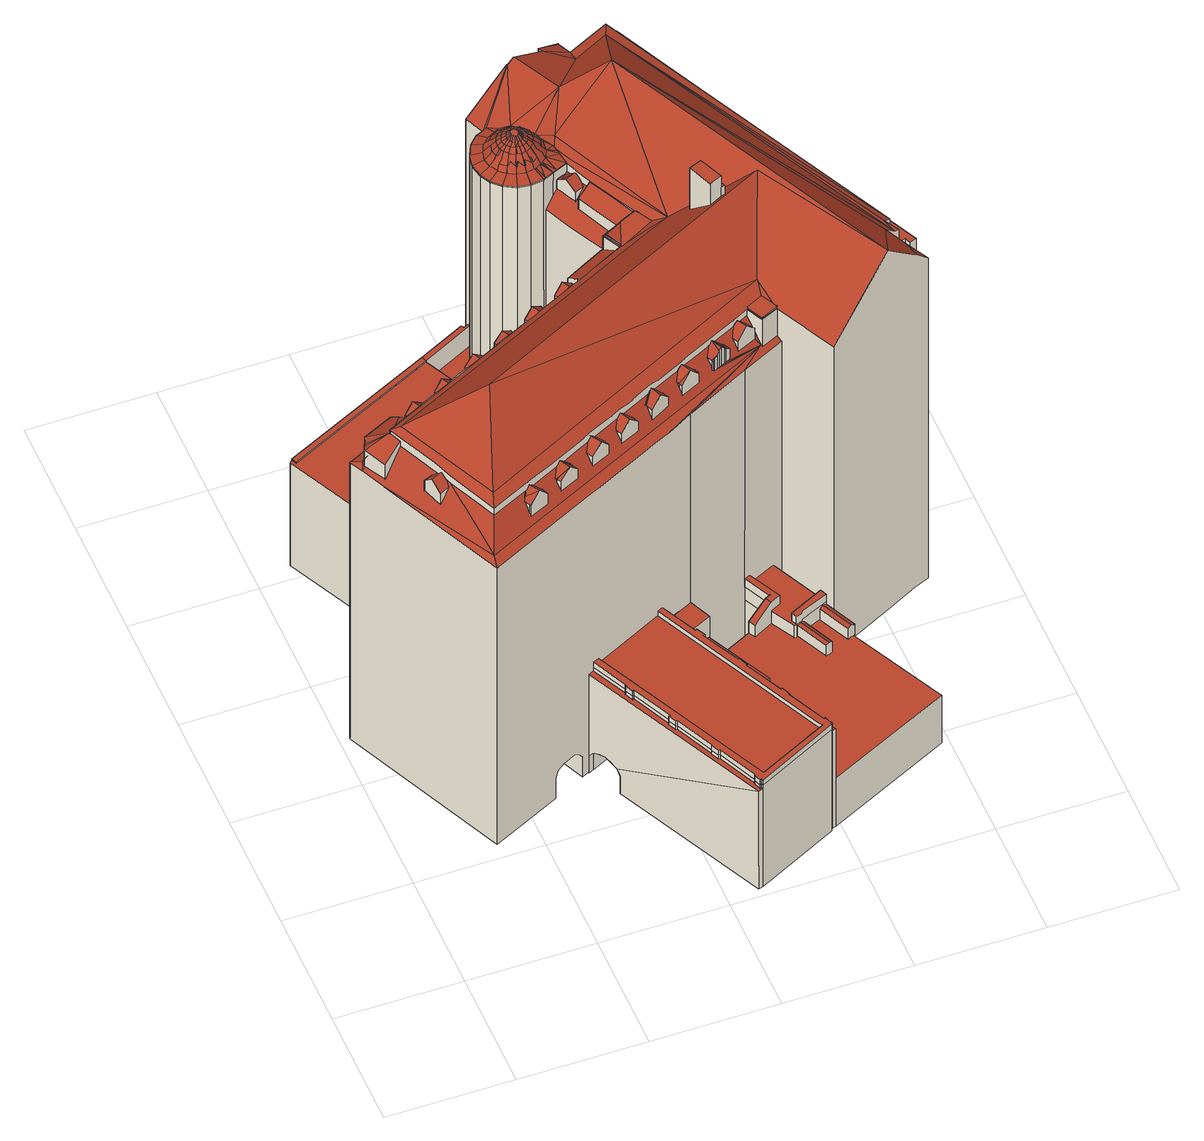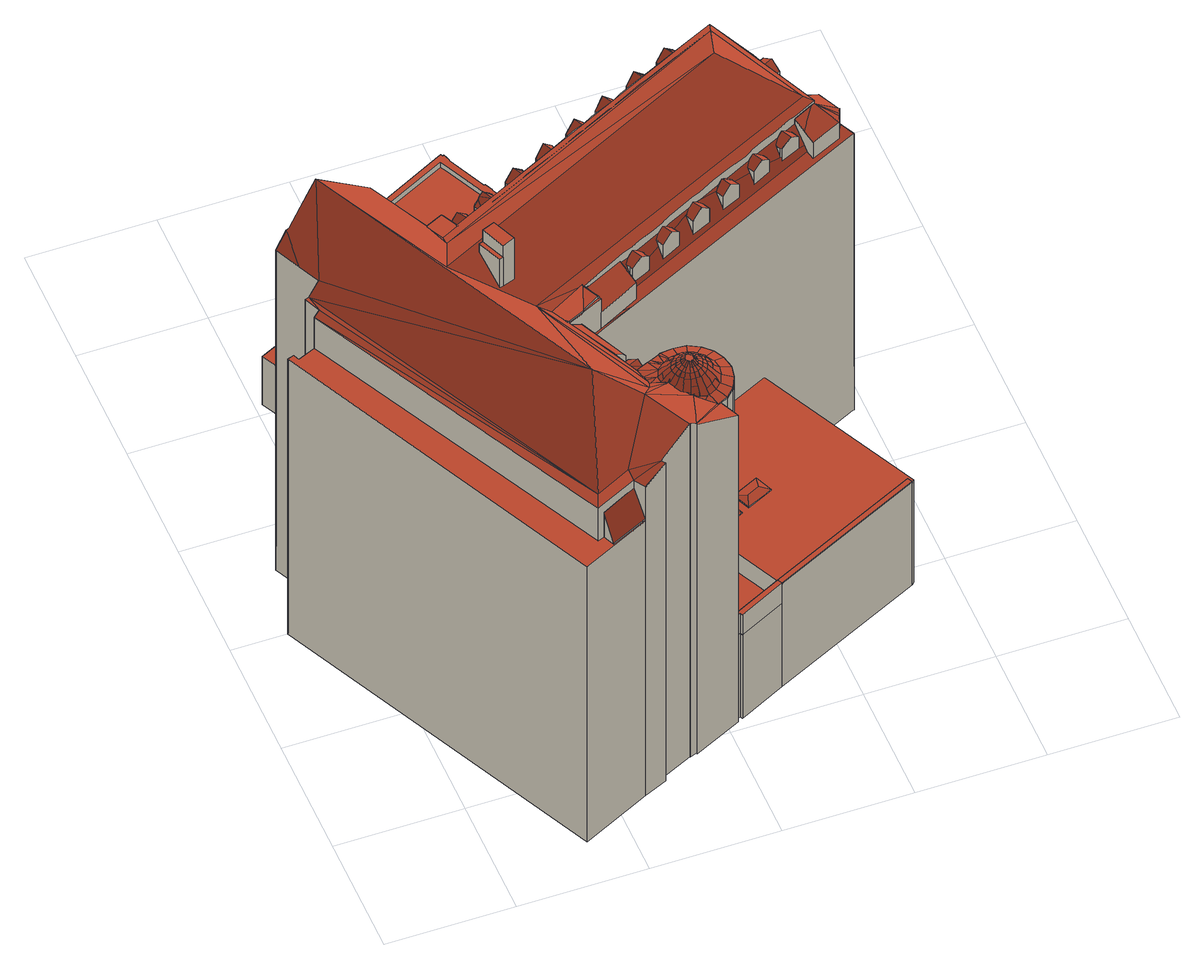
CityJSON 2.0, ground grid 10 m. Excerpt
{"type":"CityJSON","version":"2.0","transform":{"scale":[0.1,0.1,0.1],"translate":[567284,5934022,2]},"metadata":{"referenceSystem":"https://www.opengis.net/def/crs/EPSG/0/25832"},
"CityObjects":{
"building1":{"type":"Building","attributes":{"Grundfläche 2D":"1355.359809","Grundhöhe NN":"2.528"},"children":["building1-1","building1-2","building1-3","building1-4","building1-5","building1-6","building1-7","building1-8","building1-9","building1-10","building1-11","building1-12","building1-13","building1-14","building1-15","building1-16","building1-17","building1-18","building1-19","building1-20","building1-21","building1-22","building1-23","building1-24","building1-25","building1-26","building1-27","building1-28","building1-29","building1-30","building1-31","building1-32","building1-33"],"geometry":[{"type":"MultiSurface","lod":"3","boundaries":[[[0,1,2,3,4,5]],[[6,7,8,1,0]],[[9,8,7,10,11]],[[11,10,12,13,14,15]],[[16,13,12,17,18,19]],[[20,18,17,21,22,23,24]],[[23,22,25,26,27]],[[28,26,25,29,30,31]],[[30,29,32,33,34]],[[33,32,35,36,37,38]],[[39,40,36,35,41,42]],[[43,44,42,41]],[[45,46,43]],[[43,46,44]],[[47,48,45]],[[45,49,46]],[[45,48,49]],[[50,51,47]],[[47,51,52,48]],[[51,50,53,54]],[[55,56,57]],[[57,58,51,54,55]],[[59,60,61,56,62]],[[56,61,57]],[[63,64,65,66,67,68,69,70]],[[71,72,73]],[[74,73,75]],[[72,76,77,63,70,69,78,79,74,75,73]],[[69,68,67,57,80,78]],[[65,64,63,81,82]],[[65,82,83]],[[84,81,63,77,76]],[[85,86,87,88,89]],[[90,91,89,88,92]],[[93,87,86]],[[94,95,96,97]],[[95,98,99,96]],[[94,97,100,101]],[[100,97,102,103]],[[97,96,104,102]],[[105,100,103,106,107]],[[100,105,108,101]],[[109,108,105,110]],[[110,111,109]],[[112,113,114,115]],[[113,112,116,117]],[[118,112,115,119]],[[112,118,120,116]],[[114,113,121,122]],[[121,113,117,123]],[[76,124,125,84]],[[126,125,124]],[[127,128,129,125,126]],[[130,131,132,133,134]],[[134,129,128,135,130]],[[133,132,136,137]],[[138,139,140,141]],[[140,139,142,143]],[[138,141,129,134,144,145]],[[93,146,120,87]],[[140,143,84,125]],[[143,147,81,84]],[[147,143,142,148]],[[141,140,125,129]],[[122,149,148,142,139,138,145,150,98,95,94,101,108,109,151,152,119,115,114]],[[118,119,152,153,87]],[[152,151,154,153]],[[155,107,106,103,156,157]],[[103,102,158,159,156]],[[110,105,107,160,161]],[[161,160,107,155,162,163]],[[111,110,161,92]],[[154,111,92,88]],[[154,151,109,111]],[[134,133,164,144]],[[104,165,166,158,102]],[[145,144,164,150]],[[150,164,99,98]],[[81,147,167,82]],[[167,147,148,149]],[[153,154,88,87]],[[87,120,118]],[[133,137,99,164]],[[167,149,122,121]],[[168,169,170,123,117]],[[171,172,168,117,116]],[[170,173,65,83,123]],[[174,175,165,104,137]],[[137,136,174]],[[146,171,116,120]],[[176,90,92,161,163]],[[83,167,121,123]],[[83,82,167]],[[104,96,99,137]],[[177,178,51,58,57,67,66,65,173,170]],[[178,177,170,169,179,180,181,49,48,52,51]],[[49,181,182,183,184,185,42,44,46]],[[179,169,168,180]],[[181,180,168,172,171,184,183,182]],[[186,86,85,89,187,188,189,190]],[[91,90,191,192,193,188,187,89]],[[34,33,190,189,188,30]],[[27,26,192,191,90,176,194,195,196,23]],[[26,28,31,30,188,193,192]],[[194,176,163,195]],[[197,146,93,86,186,198,199,200]],[[38,37,36,200,199,198,186,190,33]],[[184,171,146,197,201,202,185]],[[185,202,201,197,200,36,40,39,42]],[[203,128,127,126,204,205,206,207]],[[208,209,210,130,135,128,203,207]],[[124,76,72,71,211,205,204,126]],[[209,208,212]],[[213,132,131,130,210,214]],[[215,216,217,218,213,214,210,209,212,219]],[[220,218,217]],[[136,132,213,218,220,221,3,2,1,222,223,174]],[[18,224,225,226,227,228,13,16,19]],[[20,24,23,196,195,229,225,224,18]],[[155,157,156,227,226,225]],[[225,229,195,163,162,155]],[[159,158,230,231,11,15,14,13,228,227,156]],[[11,231,230,158,166,165,232,233,234]],[[233,232,165,175,174,223,222]],[[233,222,1,8]],[[234,233,8,9,11]],[[235,236,237,238,239,240,241,242,243,244,245,246,247,248,249,250,251,252,253,254,255,256,257,258,259,260,261,262,263,264,265,266,267,268,269,270,271,272,273,274,275,276,277,278]],[[279,280,279,281]],[[282,280,282,283]],[[282,280,284]],[[285,286,287,288,289,290,291,292,293,294,295,296,297,298,299,300,301,302,303,304,305,306,307,308,309,310,280],[283,282,284,311,284,280,282],[279,281,279,280],[312,313,312,308]],[[314,315,316,286,317,318]],[[319,320,321,322,323,324]],[[325,326,322,321]],[[327,328,326,325,321,329,330,331,332]],[[333,334,335,336,337,338,339,340,341,342,343]],[[344,345,346,347]],[[344,347,348]],[[349,350,351,345]],[[351,346,345]],[[352,350,349]],[[351,353,354,346]],[[355,356,357,354,353]],[[358,356,359,360,361]],[[0,356,358,6]],[[357,356,0,5]],[[220,357,5,4,221]],[[220,217,357]],[[217,216,357]],[[3,221,4]],[[216,215,357]],[[215,219,357]],[[219,212,357]],[[80,57,61,60,78]],[[78,60,73,79]],[[73,74,79]],[[56,55,54,53,362,363,364,365,366,367,368,369,370,62]],[[366,365,371,372,373,367]],[[373,372,374,375,376,377,367]],[[374,372,378,376,375]],[[379,380,381,382,383,384,385,386,387,388,389,390,391,392,393,394,395,396,397,369,398,377,376,399,400]],[[369,368,367,377,376,377,398]],[[401,402,403,404,405,397,396]],[[406,407,408,409,410,411,412,413,414,415,416,417,418,419,420,421,422,423,424,405,404]],[[422,421,420,425,426,427,428]],[[424,429,428,427,430,431,432]],[[428,429,424,423,422]],[[429,428,427,428]],[[431,433,434,435,436,437,438]],[[438,439,431]],[[439,369,432,431]],[[440,436,435]],[[441,439,438]],[[442,443,441]],[[443,347,441]],[[441,347,439]],[[348,347,443]],[[439,444,369]],[[439,354,444]],[[354,439,347,346]],[[369,397,445,432]],[[444,59,62,370,369]],[[432,445,424]],[[445,405,424]],[[397,405,445]],[[73,60,59,444]],[[354,73,444]],[[208,207,206,205,211,71,73,354,357,212]],[[446,447,448,449,450,451,452]],[[453,454,455,456,457,458,459]],[[460,461,462,463,464,465]],[[466,467,468,469,470,471,472,473,474,475,476,477,478,479,480,481,482,483,484,485,486]],[[487,319,488,489,490,491,492,493,494,495,496,497]],[[498,489,488]],[[319,324,499,488]],[[500,501,331,330]],[[502,310,503,504,505,506,507,508,501]],[[507,509,331,501,508]],[[510,310,502]],[[503,310,309]],[[511,512,513,280,310,510,514,515,516]],[[517,280,513]],[[518,280,517]],[[280,519,520,521,522]],[[280,518,519]],[[318,317,286,285,280]],[[523,524,525,526,527,528,529,530,531,532,533,534,332,331,509,507,535,536]],[[537,538,539,540,541,542,543,544,545,326,546,547,548,549,550,551,528,552,553]],[[549,548,547,546,326,328,327,332,534,533,532,531,530,529,528,551,550]],[[534,332,331,332]],[[554,555,556,557,558,559,560,561,562,563,564,565,566,567,568,569,570,571]],[[572,573,574,575,576,577,578,579,580,581]],[[582,583,584,585,586,587,588,589,590,591,592,593,594,595,596,597,598,599,600]],[[601,602,603,604,605,606,607,608,609,610,611,612,613,614,615,616,617,618,619,620,621]],[[358,622,7,6]],[[622,623,10,7]],[[623,624,12,10]],[[624,625,17,12]],[[625,626,627,22,21,17]],[[627,628,25,22]],[[628,629,29,25]],[[629,630,32,29]],[[630,631,35,32]],[[631,632,41,35]],[[632,633,45,43,41]],[[633,362,50,47,45]],[[53,50,362]],[[459,458,457,236,235,278]],[[237,236,457,456]],[[456,455,454,453,239,238,237]],[[634,635,241,240]],[[635,636,242,241]],[[636,637,243,242]],[[637,638,244,243]],[[638,639,245,244]],[[639,640,246,245]],[[640,641,247,246]],[[641,642,248,247]],[[642,643,249,248]],[[643,644,250,249]],[[644,645,251,250]],[[645,646,252,251]],[[646,647,253,252]],[[647,648,254,253]],[[648,649,650,256,255,254]],[[650,651,257,256]],[[651,652,258,257]],[[652,653,259,258]],[[653,654,260,259]],[[654,655,261,260]],[[655,656,657,263,262,261]],[[657,658,264,263]],[[658,659,265,264]],[[659,660,266,265]],[[660,661,267,266]],[[661,662,268,267]],[[662,663,269,268]],[[663,664,270,269]],[[664,665,271,270]],[[665,666,272,271]],[[666,667,273,272]],[[667,668,274,273]],[[668,669,275,274]],[[669,670,276,275]],[[670,671,277,276]],[[570,569,337,336]],[[571,570,336,335]],[[569,568,338,337]],[[568,567,339,338]],[[672,673,565,564,674,675,676,677,678,679,680,339,567,566,681]],[[682,342,341,677,676,563]],[[683,684,685,686,687,688]],[[683,688,554,689]],[[596,690,691,559,597]],[[449,448,598,597,559,558]],[[578,692,345,344,580,579]],[[577,693,349,345,692,578]],[[349,693,577,576,352]],[[352,576,694,695,350]],[[351,350,695,696]],[[483,482,358,361,360,697,698,484]],[[353,351,696,699]],[[355,353,699,700]],[[356,355,700,701]],[[359,356,701,702]],[[360,359,702,697]],[[358,482,481,622]],[[622,481,480,623]],[[623,480,479,624]],[[624,479,478,625]],[[627,626,625,478,477,476]],[[627,476,475,628]],[[628,475,474,629]],[[629,474,473,630]],[[630,473,472,631]],[[631,472,471,632]],[[497,496,633,632,471,470]],[[494,493,362,633,496,495]],[[491,490,489,498,703,365,364,363,362,493,492]],[[365,703,498,488,499,324,323,322,704,378,372,371]],[[545,705,376,378,704,322]],[[395,394,393,392,391,390,389,388,387,386,385,384,383,382,381,380,379,400,399,376,705,545,544,543,542,541,540,539,538,537,553,552,528,527,526,525,524,523,536,535,507,706,396]],[[506,505,504,503,309,404,403,402,401,396,706,507]],[[307,306,305,304,303,302,301,300,299,298,297,296,295,294,293,292,291,290,289,288,287,286,316,315,314,420,419,418,417,416,415,414,413,412,411,410,409,408,407,406,404,309,308]],[[522,426,425,420,314,318,280]],[[426,522,521,427]],[[707,430,427,521,520,708]],[[709,710,711,440,435,434,433,431,430,707,712]],[[713,438,437,436,440,711,714]],[[442,441,438,713,715]],[[443,716,717,581,348]],[[443,442,715,716]],[[348,581,580,344]],[[718,719,452,451]],[[720,721,722,723,724,725,446,452,719]],[[449,558,557,450]],[[726,727,718,451,450,557,556]],[[634,603,602,635]],[[635,602,601,636]],[[636,601,621,637]],[[637,621,620,638]],[[638,620,619,639]],[[639,619,618,640]],[[640,618,617,641]],[[641,617,616,642]],[[642,616,615,643]],[[643,615,614,644]],[[644,614,613,645]],[[645,613,612,646]],[[646,612,611,647]],[[647,611,610,648]],[[650,649,648,610,609,608]],[[650,608,607,651]],[[651,607,606,652]],[[652,606,728,729,653]],[[654,653,729,730]],[[654,730,690,596,655]],[[657,656,655,596,595,594]],[[657,594,593,658]],[[658,593,592,659]],[[659,592,591,660]],[[660,591,590,661]],[[661,590,589,662]],[[662,589,588,663]],[[663,588,587,664]],[[664,587,586,665]],[[665,586,585,666]],[[666,585,584,667]],[[667,584,583,668]],[[668,583,582,669]],[[669,582,600,670]],[[670,600,599,671]],[[465,466,731,732,460]],[[461,460,732,733]],[[462,461,733,734]],[[467,466,465,464,463,735,736,468]],[[485,484,698,737]],[[486,485,737,738]],[[466,486,738,731]],[[469,468,736,739]],[[740,319,487,497,470,469,739]],[[462,734,741,742,743,744,745,746,747,748,749,750,751,330,329,321,320,319,740,735,463]],[[752,510,502,501,500,330,751,753]],[[754,755,756,757,758,759,760,761,762,763,604,603,634,240,239,453,459,278,277,671,599,598,448,447,446,764,518,517,513,512,511,516,515,514,510,752]],[[764,446,725,518]],[[765,519,518,725,766,686,685]],[[343,342,682,767,708,520,519,765,685]],[[519,765,685,765]],[[768,769,770,605,771]],[[772,773,774,775,776,777,771,605,604,763]],[[606,605,770,728]],[[561,560,778,779]],[[562,561,779,780]],[[682,563,562,780,767]],[[781,688,687,686,766,782]],[[554,688,781,783]],[[784,785,726,556,555,554,783,786]],[[560,559,691,778]],[[573,572,787,788]],[[574,573,788,789]],[[575,574,789,790]],[[576,575,790,694]],[[572,581,717,787]],[[791,792,793,794]],[[795,796,797,798]],[[799,800,801,802]],[[803,804,805,806]],[[807,808,794,793]],[[796,795,724,723]],[[792,791,809,810]],[[811,812,798,797]],[[749,748,802,801]],[[755,754,800,799]],[[804,803,762,761]],[[742,741,806,805]],[[769,768,810,809]],[[773,772,812,811]],[[813,808,807,814]],[[785,784,813,814,815]],[[741,734,733,732,731,738,737,698,697,702,701,700,699,696,695,694,790,789,788,787,717,716,715,713,714,711,710,709,712,707,708,767,780,779,778,691,690,730,729,728,770,769,809,791,794,808,813,784,786,783,781,782,766,725,724,795,798,812,772,763,762,803,806],[740,739,736,735],[816,817,818]],[[751,750,749,801,800,754,752,753]],[[774,773,811,797,796,723,722,819,820,821]],[[775,774,821,820,819,722,721,822,823,824]],[[720,825,826,827,776,775,824,823,822,721]],[[771,777,828,829,830,727,726,785,815,831,832,833,834]],[[755,799,802,748,747,835,836,756]],[[746,837,838,757,756,836,835,747]],[[745,839,840,758,757,838,837,746]],[[744,841,842,759,758,840,839,745]],[[743,843,844,760,759,842,841,744]],[[760,844,843,743,742,805,804,761]],[[830,829,828,777,776,827,826,825,720,719,718,727]],[[810,768,771,834,833,832,831,815,814,807,793,792]]],"semantics":{"surfaces":[{"type":"RoofSurface"},{"type":"WallSurface"},{"type":"GroundSurface"},{"type":"OuterCeilingSurface"}],"values":[0,0,0,0,0,0,0,0,0,0,0,0,0,0,0,0,0,0,0,0,0,0,0,0,0,0,0,0,0,0,0,0,0,0,0,0,0,0,0,0,0,0,0,0,0,0,0,0,0,0,0,0,0,0,0,0,0,0,0,0,0,0,0,0,0,0,0,0,0,0,0,0,0,0,0,0,0,0,0,0,0,0,0,0,0,0,0,0,0,0,0,0,0,0,0,0,0,0,0,0,0,0,0,0,0,0,0,0,0,0,0,0,0,0,0,0,0,0,0,0,0,0,0,0,0,0,0,0,0,0,0,0,0,0,0,0,0,0,0,0,0,0,0,0,0,0,0,0,0,0,0,0,0,0,0,0,0,0,0,0,0,0,0,0,0,0,0,0,0,0,0,0,0,0,0,0,0,0,0,0,0,0,0,0,0,0,0,0,0,0,0,0,0,0,0,0,0,0,0,0,0,0,0,0,0,0,0,0,0,0,0,0,0,0,1,1,1,1,1,1,1,1,1,1,1,1,1,1,1,1,1,1,1,1,1,1,1,1,1,1,1,1,1,1,1,1,1,1,1,1,1,1,1,1,1,1,1,1,1,1,1,1,1,1,1,1,1,1,1,1,1,1,1,1,1,1,1,1,1,1,1,1,1,1,1,1,1,1,1,1,1,1,1,1,1,1,1,1,1,1,1,1,1,1,1,1,1,1,1,1,1,1,1,1,1,1,1,1,1,1,1,1,1,1,1,1,1,1,1,1,1,1,1,1,1,1,1,1,1,1,1,1,1,1,1,1,1,1,1,1,1,1,1,1,1,1,1,1,1,1,1,1,1,1,1,1,1,1,1,1,1,1,1,1,1,1,1,1,1,1,1,1,1,1,1,1,1,1,1,1,1,1,1,1,1,1,1,1,1,2,2,3,3,3,3,3,3,3,3,3,3,3,3]}}]},
"building1-1":{"type":"BuildingInstallation","parents":["building1"],"geometry":[{"type":"MultiSurface","lod":"3","boundaries":[[[845,846,847,848]],[[849,850,848,847]],[[850,851,845,848]],[[851,852,846,845]]],"semantics":{"surfaces":[{"type":"RoofSurface"},{"type":"WallSurface"}],"values":[0,1,1,1]}}]},
"building1-2":{"type":"BuildingInstallation","parents":["building1"],"geometry":[{"type":"MultiSurface","lod":"3","boundaries":[[[853,854,855]],[[856,857,398,368,858,854,853,859]],[[859,860,861,862,856]],[[863,862,861]],[[366,853,855]],[[373,859,853,366]],[[373,374,864,861,860,859]],[[864,865,863,861]],[[377,856,862,863,865,375]],[[377,857,856]]],"semantics":{"surfaces":[{"type":"RoofSurface"},{"type":"WallSurface"}],"values":[0,0,0,0,1,1,1,1,1,1]}}]},
"building1-3":{"type":"BuildingInstallation","parents":["building1"],"geometry":[{"type":"MultiSurface","lod":"3","boundaries":[[[866,867,868,869]],[[870,869,868,846,852]],[[870,871,866,869]],[[849,847,867,866,871]],[[847,846,868,867]]],"semantics":{"surfaces":[{"type":"RoofSurface"},{"type":"WallSurface"}],"values":[0,1,1,1,1]}}]},
"building1-4":{"type":"BuildingInstallation","parents":["building1"],"geometry":[{"type":"MultiSurface","lod":"3","boundaries":[[[764,872,873,874]],[[764,446,447,872]],[[873,872,447,875]],[[875,451,452,874,873]],[[452,446,764,874]]],"semantics":{"surfaces":[{"type":"RoofSurface"},{"type":"WallSurface"}],"values":[0,1,1,1,1]}}]},
"building1-5":{"type":"BuildingInstallation","parents":["building1"],"geometry":[{"type":"MultiSurface","lod":"3","boundaries":[[[876,877,878,879,880]],[[880,879,881]],[[882,878,877]],[[881,879,878,882]],[[883,884,881,882]],[[880,885,886,877,876]],[[886,883,882,877]],[[885,880,881,884]]],"semantics":{"surfaces":[{"type":"RoofSurface"},{"type":"WallSurface"}],"values":[0,0,0,0,1,1,1,1]}}]},
"building1-6":{"type":"BuildingInstallation","parents":["building1"],"geometry":[{"type":"MultiSurface","lod":"3","boundaries":[[[887,888,889,890]],[[465,460,888,887]],[[460,891,889,888]],[[891,464,890,889]]],"semantics":{"surfaces":[{"type":"RoofSurface"},{"type":"WallSurface"}],"values":[0,1,1,1]}}]},
"building1-7":{"type":"BuildingInstallation","parents":["building1"],"geometry":[{"type":"MultiSurface","lod":"3","boundaries":[[[892,893,894,895,896]],[[896,895,897]],[[898,894,893]],[[897,895,894,898]],[[896,899,900,893,892]],[[900,901,898,893]],[[901,902,897,898]],[[902,899,896,897]]],"semantics":{"surfaces":[{"type":"RoofSurface"},{"type":"WallSurface"}],"values":[0,0,0,0,1,1,1,1]}}]},
"building1-8":{"type":"BuildingInstallation","parents":["building1"],"geometry":[{"type":"MultiSurface","lod":"3","boundaries":[[[903,904,887,890,905,906]],[[464,465,466,467]],[[464,467,483,905,890]],[[484,906,905,483]],[[484,485,903,906]],[[485,486,904,903]],[[904,486,466,465,887]]],"semantics":{"surfaces":[{"type":"RoofSurface"},{"type":"WallSurface"}],"values":[0,1,1,1,1,1,1]}}]},
"building1-9":{"type":"BuildingInstallation","parents":["building1"],"geometry":[{"type":"MultiSurface","lod":"3","boundaries":[[[907,287,908,909,910]],[[911,912,913,914,915,316,907,910]],[[912,911,910,909,916,285,913]],[[915,914,913,285,317]],[[287,907,316,286]],[[916,909,908]]],"semantics":{"surfaces":[{"type":"RoofSurface"},{"type":"WallSurface"}],"values":[0,0,1,1,1,1]}}]},
"building1-10":{"type":"BuildingInstallation","parents":["building1"],"geometry":[{"type":"MultiSurface","lod":"3","boundaries":[[[917,918,919,540,920,921,922]],[[923,924,925,926,921,920,541]],[[927,550,918,917,922]],[[920,540,541]],[[549,928,926,925,924,923,929,930]],[[921,926,928,931,927,922]]],"semantics":{"surfaces":[{"type":"RoofSurface"},{"type":"WallSurface"}],"values":[0,0,1,1,1,1]}}]},
"building1-11":{"type":"BuildingInstallation","parents":["building1"],"geometry":[{"type":"MultiSurface","lod":"3","boundaries":[[[932,933,934,935,936,937,938,939,705,704,940]],[[545,705,939,544]],[[322,704,705,545]],[[940,704,322,325,941,933,932]],[[942,546,943,936,935,934,933,941,328]],[[937,936,943,944]],[[944,945,544,939,938,937]]],"semantics":{"surfaces":[{"type":"RoofSurface"},{"type":"WallSurface"}],"values":[0,1,1,1,1,1,1]}}]},
"building1-12":{"type":"BuildingInstallation","parents":["building1"],"geometry":[{"type":"MultiSurface","lod":"3","boundaries":[[[946,536,947,948,949]],[[950,951,948,947,523,952]],[[953,948,951]],[[947,536,523]],[[954,533,949]],[[533,946,949]],[[532,950,952]],[[532,955,951,950]],[[955,956,953,951]],[[953,956,954,949,948]]],"semantics":{"surfaces":[{"type":"RoofSurface"},{"type":"WallSurface"}],"values":[0,0,0,1,1,1,1,1,1,1]}}]},
"building1-13":{"type":"BuildingInstallation","parents":["building1"],"geometry":[{"type":"MultiSurface","lod":"3","boundaries":[[[703,957,958,959,960,961]],[[703,961,488,498]],[[957,703,498,489]],[[962,959,958,957,489,963]],[[488,961,960,959,962,964]]],"semantics":{"surfaces":[{"type":"RoofSurface"},{"type":"WallSurface"}],"values":[0,1,1,1,1]}}]},
"building1-14":{"type":"BuildingInstallation","parents":["building1"],"geometry":[{"type":"MultiSurface","lod":"3","boundaries":[[[965,966,967,524,968,969,970]],[[971,972,969,968,525,973]],[[974,975,965,970]],[[975,531,966,965]],[[967,966,531]],[[968,524,525]],[[530,976,977,972,971,973]],[[972,977,974,970,969]]],"semantics":{"surfaces":[{"type":"RoofSurface"},{"type":"WallSurface"}],"values":[0,0,1,1,1,1,1,1]}}]},
"building1-15":{"type":"BuildingInstallation","parents":["building1"],"geometry":[{"type":"MultiSurface","lod":"3","boundaries":[[[978,979,980]],[[981,982,983,984,290,985,978,986,987,988]],[[978,985,291,989,990,991,979]],[[980,992,993,986,978]],[[993,994,995,996,997,982,981,988,987,986]],[[997,998,982]],[[999,984,983,982,998]],[[985,290,291]],[[991,1000,991,990]],[[1001,979,991,1000,1002]],[[1001,992,980,979]]],"semantics":{"surfaces":[{"type":"RoofSurface"},{"type":"WallSurface"}],"values":[0,0,0,1,1,1,1,1,1,1,1]}}]},
"building1-16":{"type":"BuildingInstallation","parents":["building1"],"geometry":[{"type":"MultiSurface","lod":"3","boundaries":[[[1003,1004,1005]],[[1003,1006,1007,1008]],[[1008,305,1009,1010,1011,1003]],[[1011,1004,1003]],[[1012,1008,1007]],[[1013,1008,1012]],[[1013,1014,1008]],[[1014,1015,1008]],[[1015,304,1008]],[[1005,1016,1017,1006,1003]],[[1017,1018,1007,1006]],[[1012,1007,1018,1019]],[[1012,1019,1013]],[[1008,304,305]],[[1020,1011,1010,1009,1021]],[[1011,1020,1022,1004]],[[1022,1016,1005,1004]]],"semantics":{"surfaces":[{"type":"RoofSurface"},{"type":"WallSurface"}],"values":[0,0,0,0,0,0,0,0,0,1,1,1,1,1,1,1,1]}}]},
"building1-17":{"type":"BuildingInstallation","parents":["building1"],"geometry":[{"type":"MultiSurface","lod":"3","boundaries":[[[1023,1024,1025,1026]],[[1027,1028,1029,1030,1024,1023,1031,1032]],[[1030,292,1024]],[[294,1033,1024]],[[1033,1034,1024]],[[1024,1034,1035]],[[1035,1025,1024]],[[1026,1036,1037,1031,1023]],[[1037,1038,1039,1040,1027,1032,1031]],[[294,1024,292,293]],[[1036,1026,1025]]],"semantics":{"surfaces":[{"type":"RoofSurface"},{"type":"WallSurface"}],"values":[0,0,0,0,0,0,0,1,1,1,1]}}]},
"building1-18":{"type":"BuildingInstallation","parents":["building1"],"geometry":[{"type":"MultiSurface","lod":"3","boundaries":[[[1041,1042,1043,1044,542,1045,1046,1047]],[[1048,1049,1050,1046,1045,543,1051]],[[1052,1053,1054,1044,1043,1042,1041,1047,1055,548]],[[1045,542,543]],[[1056,1057,1049,1048,1051]],[[1058,1050,1049,1057,547]],[[1050,1058,1055,1047,1046]]],"semantics":{"surfaces":[{"type":"RoofSurface"},{"type":"WallSurface"}],"values":[0,0,1,1,1,1,1]}}]},
"building1-19":{"type":"BuildingInstallation","parents":["building1"],"geometry":[{"type":"MultiSurface","lod":"3","boundaries":[[[1059,1060,1061,505,1062]],[[1061,1060,1063,1064,504]],[[1061,504,505]],[[1059,1062,1065,1066]],[[1059,1066,1067,1063,1060]],[[1064,1063,1067]]],"semantics":{"surfaces":[{"type":"RoofSurface"},{"type":"WallSurface"}],"values":[0,0,1,1,1,1]}}]},
"building1-20":{"type":"BuildingInstallation","parents":["building1"],"geometry":[{"type":"MultiSurface","lod":"3","boundaries":[[[706,1068,1069,1070,1071]],[[1072,1073,1074,1075,1076,706]],[[1076,1077,706]],[[706,1077,1078,1079]],[[1068,706,1079,1080,1081]],[[1082,1073,1072]],[[507,706,1071,506]],[[706,507,535,1082,1072]],[[1074,1073,1082,535,534,327,1083,1075]],[[1075,1083,1084,1076]],[[1084,1085,1077,1076]],[[1085,1086,1078,1077]],[[1079,1078,1086,332]],[[1087,1088,1068,1081,1080,1079,332,509,1089]],[[1088,508,1090,1070,1069,1068]],[[506,1071,1070,1090]]],"semantics":{"surfaces":[{"type":"RoofSurface"},{"type":"WallSurface"}],"values":[0,0,0,0,0,0,1,1,1,1,1,1,1,1,1,1]}}]},
"building1-21":{"type":"BuildingInstallation","parents":["building1"],"geometry":[{"type":"MultiSurface","lod":"3","boundaries":[[[551,552,1091,1092,1093,1094,1095]],[[1096,1097,1098,1099,1092,1091,537]],[[1094,1093,1100]],[[537,1091,552,553]],[[1099,1098,1101]],[[1099,1101,1100,1093,1092]]],"semantics":{"surfaces":[{"type":"RoofSurface"},{"type":"WallSurface"}],"values":[0,0,1,1,1,1]}}]},
"building1-22":{"type":"BuildingInstallation","parents":["building1"],"geometry":[{"type":"MultiSurface","lod":"3","boundaries":[[[1102,298,1103,1104,1105]],[[1106,1107,1108,1102,1105,1109]],[[1108,1110,1102]],[[1110,296,1102]],[[1104,1111,1112,1109,1105]],[[1106,1109,1112]],[[298,1102,296,297]],[[1104,1103,1111]]],"semantics":{"surfaces":[{"type":"RoofSurface"},{"type":"WallSurface"}],"values":[0,0,0,0,1,1,1,1]}}]},
"building1-23":{"type":"BuildingInstallation","parents":["building1"],"geometry":[{"type":"MultiSurface","lod":"3","boundaries":[[[1113,1114,1115,1116,491]],[[1117,1113,492,1118]],[[1117,1114,1113]],[[1117,1118,494,1119]],[[1116,1115,1120]],[[1113,491,492]],[[494,495,1119]],[[1117,1119,495,1121,1120,1115,1114]]],"semantics":{"surfaces":[{"type":"RoofSurface"},{"type":"WallSurface"}],"values":[0,0,0,0,1,1,1,1]}}]},
"building1-24":{"type":"BuildingInstallation","parents":["building1"],"geometry":[{"type":"MultiSurface","lod":"3","boundaries":[[[1122,1123,1124,1125]],[[1123,1122,1126,526]],[[527,1127,1123]],[[1128,1124,1123,1127,1129]],[[1130,529,1122,1125]],[[1126,1122,529]],[[1123,526,527]],[[1128,1129,1131]],[[1124,1128,1131,1132,1130,1125]]],"semantics":{"surfaces":[{"type":"RoofSurface"},{"type":"WallSurface"}],"values":[0,0,0,0,1,1,1,1,1]}}]},
"building1-25":{"type":"BuildingInstallation","parents":["building1"],"geometry":[{"type":"MultiSurface","lod":"3","boundaries":[[[1133,1134,1135,1136]],[[1137,1138,1139,300,1134,1133,1140]],[[1141,1135,1134,302]],[[1136,1142,1143,1140,1133]],[[1137,1140,1143]],[[302,1134,300,301]],[[1142,1136,1135]]],"semantics":{"surfaces":[{"type":"RoofSurface"},{"type":"WallSurface"}],"values":[0,0,0,1,1,1,1]}}]},
"building1-26":{"type":"BuildingInstallation","parents":["building1"],"geometry":[{"type":"MultiSurface","lod":"3","boundaries":[[[1144,1145,1146]],[[1147,1148,1149,306,1150,1144,1151,1152]],[[1150,308,312,1144]],[[1153,1154,1145,1144,312,1155,1156]],[[1146,1157,1158,1151,1144]],[[1158,1159,1152,1151]],[[1160,1161,1162,1148,1147,1152,1159]],[[1162,1149,1148]],[[308,1150,306,307]],[[313,1153,1156]],[[1163,1154,1153,313]],[[1163,1164,1154]],[[1145,1154,1164,1165]],[[1165,1157,1146,1145]]],"semantics":{"surfaces":[{"type":"RoofSurface"},{"type":"WallSurface"}],"values":[0,0,0,0,1,1,1,1,1,1,1,1,1,1]}}]},
"building1-27":{"type":"BuildingInstallation","parents":["building1"],"geometry":[{"type":"MultiSurface","lod":"3","boundaries":[[[1166,1167,1168,1169]],[[1166,1170,1167]],[[1171,1167,1170,1172,1173,289]],[[1174,1173,1172]],[[1175,1173,1174]],[[1176,1177,288,1173,1175]],[[1178,1177,1176,1179,1180]],[[1181,1182,1166,1169]],[[1182,282,1170,1166]],[[282,284,1172,1170]],[[1183,1174,1172,284]],[[1175,1174,1183,1184]],[[1184,279,1176,1175]],[[279,1185,1186,1180,1179,1176]],[[1186,1178,1180]],[[1173,288,289]],[[281,311,1167,1171]],[[311,1187,283,1168,1167]],[[1181,1169,1168,283]]],"semantics":{"surfaces":[{"type":"RoofSurface"},{"type":"WallSurface"}],"values":[0,0,0,0,0,0,0,1,1,1,1,1,1,1,1,1,1,1,1]}}]},
"building1-28":{"type":"BuildingInstallation","parents":["building1"],"geometry":[{"type":"MultiSurface","lod":"3","boundaries":[[[1188,1189,673,672]],[[1190,1188,672,681]],[[1190,681,566,1191]],[[1191,1192,1193,1189,1188,1190]],[[673,1189,1193,565]]],"semantics":{"surfaces":[{"type":"RoofSurface"},{"type":"WallSurface"}],"values":[0,0,1,1,1]}}]},
"building1-29":{"type":"BuildingInstallation","parents":["building1"],"geometry":[{"type":"MultiSurface","lod":"3","boundaries":[[[1194,1195,765,1196,1197,1198,1199,1200]],[[1198,1201,1202,1199]],[[685,684,683,1197,1196,765]],[[683,689,1198,1197]],[[555,1201,1198,689,554]],[[555,1203,1202,1201]],[[571,335,334,333,1194,1200,1199,1202,1203]],[[1195,1194,333,343]],[[343,685,765,1195]]],"semantics":{"surfaces":[{"type":"RoofSurface"},{"type":"WallSurface"}],"values":[0,0,1,1,1,1,1,1,1]}}]},
"building1-30":{"type":"BuildingInstallation","parents":["building1"],"geometry":[{"type":"MultiSurface","lod":"3","boundaries":[[[1204,1205,1206,676,675]],[[1207,1204,675,674]],[[1207,674,564,1208]],[[1208,1209,561,562,1206,1205,1204,1207]],[[562,563,676,1206]]],"semantics":{"surfaces":[{"type":"RoofSurface"},{"type":"WallSurface"}],"values":[0,0,1,1,1]}}]},
"building1-31":{"type":"BuildingInstallation","parents":["building1"],"geometry":[{"type":"MultiSurface","lod":"3","boundaries":[[[1210,1211,1212,1213,1214,1215,1216]],[[1210,1216,340,339]],[[339,680,679,678,677,1214,1213,1212,1211,1210]],[[677,341,1215,1214]],[[1216,1215,341,340]]],"semantics":{"surfaces":[{"type":"RoofSurface"},{"type":"WallSurface"}],"values":[0,1,1,1,1]}}]},
"building1-32":{"type":"BuildingInstallation","parents":["building1"],"geometry":[{"type":"MultiSurface","lod":"3","boundaries":[[[693,692,1217,1218,1219]],[[693,1219,1220,577]],[[579,1217,692,578]],[[579,1220,1219,1218,1217]]],"semantics":{"surfaces":[{"type":"RoofSurface"},{"type":"WallSurface"}],"values":[0,1,1,1]}}]},
"building1-33":{"type":"BuildingInstallation","parents":["building1"],"geometry":[{"type":"MultiSurface","lod":"3","boundaries":[[[1221,1222,1223,1224,1225,429,423,1226,1227,1228]],[[1228,1229,1221,1228,1227]],[[1221,1229,421,1222]],[[421,1230,1223,1222]],[[1230,428,1224,1223]],[[428,1225,1224]]],"semantics":{"surfaces":[{"type":"RoofSurface"},{"type":"WallSurface"}],"values":[0,1,1,1,1,1]}}]}
},
"vertices":[
[201,478,327],[204,470,329],[205,470,329],[206,470,329],[206,471,329],[208,473,328],[201,478,326],[192,474,326],[198,467,329],[197,466,329],[185,467,326],[193,462,329],[181,458,326],[189,455,329],[190,456,329],[192,461,329],[189,454,329],[179,448,326],[188,448,329],[188,449,329],[188,447,329],[180,443,326],[181,438,326],[189,441,329],[189,442,329],[185,430,326],[193,435,329],[190,440,329],[193,434,329],[192,423,326],[198,430,329],[197,431,329],[201,418,326],[204,427,329],[199,430,329],[211,417,326],[211,426,329],[210,426,329],[205,427,329],[217,427,329],[212,426,329],[221,418,326],[218,427,329],[223,419,326],[219,427,329],[230,422,326],[223,430,329],[233,423,326],[225,431,329],[224,430,329],[242,427,326],[229,435,329],[229,434,329],[241,433,326],[240,436,327],[240,437,327],[240,439,327],[232,441,329],[230,436,329],[239,443,327],[238,444,328],[233,441,329],[239,441,327],[224,448,340],[224,445,340],[223,444,340],[227,443,336],[229,442,333],[229,443,333],[230,448,333],[228,448,336],[228,454,334],[227,454,336],[228,453,334],[229,453,334],[227,452,336],[223,452,340],[224,451,340],[232,448,331],[230,451,333],[232,442,329],[221,448,343],[220,446,343],[220,445,343],[220,451,343],[204,437,340],[207,436,340],[208,439,343],[205,441,343],[203,438,340],[200,441,340],[201,440,340],[203,443,343],[208,436,340],[208,450,348],[209,451,348],[207,454,345],[206,452,345],[210,451,348],[209,454,345],[205,450,345],[208,449,348],[203,454,343],[202,451,343],[205,456,343],[205,448,345],[201,449,343],[201,448,343],[208,448,348],[208,447,348],[205,446,345],[206,445,345],[213,442,345],[215,443,345],[213,446,348],[212,445,348],[214,439,343],[217,441,343],[211,442,345],[211,445,348],[211,439,343],[216,445,345],[213,447,348],[219,443,343],[222,455,340],[219,454,343],[221,456,340],[219,458,340],[219,459,340],[217,456,343],[215,461,340],[212,461,340],[211,461,340],[211,458,343],[214,458,343],[216,460,340],[208,461,340],[208,458,343],[213,451,348],[213,450,348],[216,452,345],[215,454,345],[214,449,348],[217,450,345],[213,454,345],[212,451,348],[211,435,340],[217,448,345],[214,448,348],[214,447,348],[211,452,348],[209,446,348],[210,445,348],[209,442,345],[207,443,345],[198,448,340],[198,452,340],[198,449,340],[200,456,340],[199,453,340],[201,447,343],[202,445,343],[198,447,340],[198,444,340],[211,455,345],[203,459,340],[201,457,340],[217,446,345],[219,438,340],[219,439,340],[222,441,340],[215,436,340],[216,436,340],[222,442,340],[207,461,340],[204,459,340],[199,443,340],[224,439,336],[227,437,333],[221,436,336],[221,435,336],[222,433,333],[218,430,333],[217,433,336],[216,433,336],[217,430,333],[206,433,336],[201,435,336],[200,433,333],[202,434,336],[205,430,333],[198,439,336],[195,437,333],[196,436,333],[196,442,336],[195,443,336],[193,442,333],[211,432,336],[206,430,333],[207,432,336],[211,429,333],[212,429,333],[212,432,336],[221,462,336],[224,458,336],[226,459,334],[223,463,333],[222,464,333],[220,465,333],[217,467,333],[216,464,336],[226,458,334],[217,468,332],[211,465,336],[212,465,336],[215,468,331],[214,469,331],[212,470,330],[211,468,333],[215,468,332],[211,470,330],[210,470,330],[205,467,333],[206,464,336],[192,448,333],[194,448,336],[194,449,336],[195,453,336],[193,454,333],[194,447,336],[197,458,336],[195,460,333],[201,462,336],[200,464,333],[196,460,333],[284,45,116],[286,42,116],[231,15,116],[229,18,116],[162,158,116],[157,156,116],[171,127,116],[170,127,116],[173,120,116],[174,121,116],[189,89,116],[188,89,116],[191,83,116],[192,83,116],[206,53,116],[206,52,116],[209,46,116],[210,46,116],[224,16,116],[224,15,116],[225,12,116],[226,9,116],[227,10,116],[228,8,116],[292,40,116],[292,41,116],[293,42,116],[291,44,116],[290,48,116],[289,47,116],[274,78,116],[275,78,116],[272,85,116],[271,84,116],[256,115,116],[257,115,116],[254,122,116],[253,122,116],[238,152,116],[240,152,116],[236,159,116],[235,158,116],[221,187,116],[217,185,116],[285,229,304],[316,240,298],[273,225,308],[277,225,304],[273,224,305],[279,226,304],[312,242,304],[300,247,319],[297,245,319],[280,237,319],[274,234,319],[252,224,319],[245,220,319],[224,210,319],[221,209,319],[217,207,319],[213,205,319],[196,196,319],[192,195,319],[189,193,319],[185,191,319],[169,183,319],[165,182,319],[162,180,319],[158,178,319],[140,169,319],[133,166,319],[112,156,319],[108,154,319],[105,153,319],[76,139,319],[69,121,298],[273,225,307],[103,150,316],[104,144,306],[310,252,319],[308,251,319],[304,249,319],[311,244,308],[314,243,305],[251,361,293],[240,355,293],[213,342,293],[241,354,294],[252,359,294],[253,359,294],[221,344,294],[244,348,298],[47,253,298],[210,332,298],[9,245,293],[8,245,293],[15,238,298],[17,239,298],[315,201,68],[311,199,68],[307,197,68],[317,179,68],[317,178,68],[319,178,68],[319,179,68],[317,183,68],[344,196,68],[324,237,68],[302,227,68],[315,540,326],[282,524,326],[283,515,328],[311,529,328],[435,297,324],[277,533,327],[259,526,337],[261,523,337],[277,534,327],[235,511,353],[254,473,353],[234,511,353],[229,509,349],[216,469,332],[198,477,325],[229,510,349],[191,492,325],[192,490,325],[242,427,325],[249,411,325],[251,406,325],[270,368,325],[270,367,325],[275,355,325],[278,354,326],[288,349,331],[245,428,327],[259,363,325],[256,361,325],[257,361,325],[256,360,325],[249,340,326],[248,339,326],[249,339,326],[241,354,325],[203,317,326],[196,313,326],[183,307,326],[175,303,326],[168,299,326],[155,293,327],[147,289,327],[140,286,327],[127,279,327],[112,272,327],[98,266,327],[91,262,327],[83,258,327],[72,253,327],[64,249,327],[57,245,327],[52,243,327],[34,234,327],[41,231,331],[253,340,327],[215,322,326],[211,320,326],[52,194,327],[55,187,327],[58,178,327],[76,139,326],[79,149,331],[116,158,326],[129,164,326],[158,178,326],[165,182,326],[185,191,326],[192,195,326],[200,198,326],[213,205,326],[221,209,326],[228,212,325],[249,222,325],[256,226,325],[300,247,325],[308,251,325],[310,252,325],[311,252,325],[324,258,325],[324,261,326],[325,271,331],[316,240,325],[317,239,325],[330,245,325],[330,246,325],[329,251,326],[354,197,325],[405,222,380],[348,330,376],[413,226,371],[430,235,352],[432,235,351],[432,260,338],[425,275,338],[424,277,338],[289,461,380],[442,240,339],[433,281,328],[436,282,328],[430,294,327],[242,450,331],[99,208,376],[247,200,77],[228,190,77],[226,189,77],[259,120,77],[280,130,77],[254,182,77],[255,182,77],[162,158,111],[197,85,111],[229,18,111],[231,15,111],[286,42,111],[284,45,111],[217,185,111],[30,415,112],[28,413,112],[91,284,112],[213,342,112],[152,468,112],[150,472,112],[150,472,92],[152,468,92],[196,376,92],[234,395,92],[223,419,92],[221,418,92],[211,417,92],[201,418,92],[192,423,92],[185,430,92],[181,438,92],[180,443,92],[179,448,92],[181,458,92],[185,467,92],[192,474,92],[198,477,92],[193,488,92],[192,490,92],[188,488,92],[187,490,92],[234,395,293],[259,363,303],[251,406,317],[249,411,317],[248,413,317],[243,425,317],[242,427,317],[240,426,316],[233,423,307],[230,422,302],[223,419,293],[270,368,317],[256,361,298],[8,244,293],[13,234,293],[22,214,293],[58,178,319],[57,182,319],[53,191,319],[38,224,319],[34,234,319],[16,234,296],[16,238,300],[68,113,293],[217,185,293],[221,187,293],[226,189,293],[153,154,293],[157,156,293],[162,158,293],[228,190,293],[247,200,294],[298,225,294],[332,241,294],[330,245,297],[317,239,297],[68,251,319],[87,260,319],[95,264,319],[115,274,319],[124,278,319],[140,286,319],[111,275,314],[96,269,312],[81,263,309],[69,259,307],[53,253,304],[48,251,303],[52,243,319],[60,247,319],[151,291,319],[155,293,319],[168,299,319],[171,301,319],[179,305,319],[199,315,319],[207,319,319],[215,322,319],[248,339,319],[212,329,304],[208,326,305],[194,318,308],[181,310,311],[167,302,314],[142,287,318],[143,287,319],[147,289,319],[305,202,55],[289,194,55],[256,178,55],[280,130,55],[259,120,55],[296,43,55],[394,90,55],[357,165,55],[358,166,55],[346,191,55],[340,188,55],[325,182,55],[320,179,55],[319,179,55],[319,178,55],[317,178,55],[317,179,55],[307,197,55],[449,303,292],[451,298,292],[456,300,292],[331,560,292],[277,534,292],[277,533,292],[282,524,292],[310,538,292],[315,540,292],[435,297,292],[236,159,107],[240,152,107],[238,152,107],[253,122,107],[254,122,107],[257,115,107],[256,115,107],[271,84,107],[272,85,107],[275,78,107],[274,78,107],[289,47,107],[290,48,107],[291,44,107],[293,42,107],[296,43,107],[226,189,107],[221,187,107],[235,158,107],[170,127,107],[171,127,107],[157,156,107],[153,154,107],[224,7,107],[228,8,107],[227,10,107],[226,9,107],[225,12,107],[224,15,107],[224,16,107],[210,46,107],[209,46,107],[206,52,107],[206,53,107],[192,83,107],[191,83,107],[188,89,107],[189,89,107],[174,121,107],[173,120,107],[192,474,325],[185,467,325],[181,458,325],[179,448,325],[180,443,325],[181,438,325],[185,430,325],[192,423,325],[201,418,325],[211,417,325],[221,418,325],[230,422,325],[157,156,111],[171,127,111],[170,127,111],[173,120,111],[174,121,111],[189,89,111],[188,89,111],[191,83,111],[192,83,111],[206,53,111],[206,52,111],[209,46,111],[210,46,111],[224,16,111],[224,15,111],[225,12,111],[226,9,111],[227,10,111],[228,8,111],[292,40,111],[292,41,111],[293,42,111],[291,44,111],[290,48,111],[289,47,111],[274,78,111],[275,78,111],[272,85,111],[271,84,111],[256,115,111],[257,115,111],[254,122,111],[253,122,111],[238,152,111],[240,152,111],[236,159,111],[235,158,111],[221,187,111],[323,180,67],[325,182,66],[340,188,66],[343,190,67],[346,191,66],[346,191,68],[325,182,68],[323,180,68],[320,179,68],[320,179,66],[324,237,55],[309,204,68],[308,204,68],[298,225,68],[298,225,55],[308,204,55],[309,204,55],[305,202,68],[293,42,5],[296,43,5],[282,524,318],[277,533,293],[277,534,5],[259,526,5],[261,523,5],[191,492,5],[192,490,5],[235,511,5],[234,511,5],[229,509,5],[229,510,5],[270,368,324],[241,354,311],[248,339,322],[34,234,324],[354,197,5],[332,241,5],[413,226,5],[430,235,5],[442,240,5],[405,222,5],[424,277,5],[425,275,5],[436,282,5],[430,294,5],[435,297,5],[254,182,31],[255,182,31],[254,186,32],[251,191,31],[249,196,28],[247,199,23],[247,199,5],[247,200,5],[256,178,30],[255,180,31],[228,8,5],[292,40,5],[292,41,5],[150,472,5],[30,415,5],[28,413,5],[91,284,5],[213,342,5],[196,376,5],[188,488,5],[187,490,5],[234,395,5],[251,361,5],[84,281,5],[84,281,26],[81,280,31],[77,277,34],[72,275,35],[67,272,34],[62,270,31],[59,269,26],[59,269,5],[9,245,5],[8,245,5],[68,113,5],[8,244,5],[122,139,5],[122,139,26],[125,141,31],[130,143,34],[135,145,35],[140,148,34],[144,150,31],[147,151,26],[147,151,5],[153,154,5],[247,200,98],[298,225,77],[298,225,5],[324,237,5],[166,127,23],[166,127,5],[224,7,5],[165,130,28],[153,153,5],[153,153,23],[155,150,28],[157,145,31],[160,140,32],[162,135,31],[394,90,5],[357,165,5],[358,166,5],[309,204,5],[308,204,5],[305,202,5],[269,185,5],[269,185,30],[289,194,5],[449,303,5],[451,298,5],[456,300,5],[331,560,5],[234,160,5],[234,160,23],[239,162,23],[239,162,5],[226,189,5],[226,189,23],[222,186,23],[222,186,5],[114,157,26],[114,157,5],[68,251,5],[68,251,26],[139,169,5],[139,169,26],[93,263,26],[93,263,5],[259,172,23],[259,172,5],[170,129,5],[170,129,23],[157,155,23],[157,155,5],[272,179,5],[272,179,23],[270,182,28],[270,368,5],[253,359,5],[241,354,5],[228,185,28],[223,183,28],[159,152,28],[230,181,31],[225,179,31],[161,147,31],[232,175,32],[228,173,32],[164,142,32],[166,136,31],[230,168,31],[235,170,31],[257,176,28],[237,166,28],[233,163,28],[168,132,28],[71,252,31],[117,158,31],[75,254,34],[121,161,34],[81,257,35],[126,163,35],[86,259,34],[131,165,34],[90,262,31],[136,168,31],
[312,340,380],[309,339,380],[317,320,380],[320,321,380],[317,320,371],[320,321,371],[312,340,349],[309,339,349],
[270,367,326],[273,364,326],[272,367,326],[249,339,327],[249,338,327],[273,363,326],[257,361,326],[256,360,326],[243,353,327],[249,340,327],[242,353,327],[243,353,325],[242,353,325],
[307,316,392],[317,320,392],[309,339,392],[299,335,392],[299,335,349],[307,316,370],
[228,190,98],[236,173,98],[255,182,98],[236,173,77],
[157,402,113],[152,399,113],[160,395,115],[170,400,115],[173,409,113],[179,395,113],[158,385,113],[158,385,112],[179,395,112],[173,409,112],[152,399,112],
[150,472,113],[30,415,113],[32,411,113],[152,468,113],[32,411,112],
[130,389,113],[125,386,113],[133,382,115],[143,387,115],[146,396,113],[152,382,113],[131,372,113],[146,396,112],[125,386,112],[131,372,112],[152,382,112],
[188,488,113],[187,490,113],[193,488,113],[192,490,113],
[300,247,323],[294,241,314],[297,235,314],[305,239,323],[310,241,317],[312,242,315],[312,242,314],[311,244,314],[309,248,314],[297,235,304],
[167,302,316],[167,301,316],[168,301,316],[175,303,323],[171,311,323],[164,307,316],[182,308,316],[181,309,316],[181,310,316],[179,315,316],[164,307,302],[179,315,302],[181,309,313],[181,310,312],[171,311,302],
[214,340,311],[208,337,311],[210,332,315],[211,330,316],[212,329,317],[212,328,317],[212,328,318],[215,322,322],[221,344,311],[208,337,294],[211,330,301],[212,329,305],[212,328,305],[212,328,307],
[56,247,316],[64,249,323],[60,257,323],[53,253,316],[69,259,316],[68,259,316],[71,254,316],[68,260,316],[53,253,303],[68,259,307],[68,260,303],
[251,406,324],[243,402,317],[241,402,315],[242,400,315],[259,363,315],[241,402,304],[243,402,306],[242,400,304],
[81,264,316],[81,263,316],[83,260,316],[91,262,323],[87,270,323],[80,266,316],[96,269,316],[94,273,316],[97,267,316],[80,266,303],[81,264,309],[96,269,311],[94,273,303],
[253,214,323],[244,213,314],[245,210,314],[259,219,314],[259,220,314],[259,221,314],[257,223,314],[249,222,323],[260,217,314],[260,218,314],[260,219,314],[242,216,314],[243,216,314],[243,215,314],[245,210,304],[260,217,304],[260,218,306],[260,219,307],[259,219,308],[259,220,309],[259,220,310],[259,221,311],[243,215,313],[244,213,310],[243,215,312],
[141,159,323],[131,159,314],[133,156,314],[148,163,314],[146,167,314],[136,168,323],[130,162,314],[130,161,314],[131,160,314],[146,168,314],[145,169,314],[145,169,315],[142,169,317],[133,156,304],[148,163,304],[146,167,312],[146,168,312],[131,160,311],[130,161,312],[131,159,309],
[225,200,323],[221,209,323],[215,202,314],[217,196,314],[229,210,314],[227,210,316],[227,210,317],[225,210,318],[232,204,314],[230,208,314],[215,204,316],[215,203,316],[214,202,314],[217,196,304],[232,204,304],[230,208,311],[230,208,312],[230,208,313],
[194,318,316],[194,317,316],[194,316,316],[195,315,316],[203,317,323],[199,325,323],[192,321,316],[208,325,316],[208,326,316],[207,328,316],[210,322,316],[194,318,309],[194,317,310],[194,316,312],[192,321,301],[208,325,308],[208,326,306],[207,328,301],
[43,190,316],[46,183,323],[55,187,323],[50,193,316],[49,174,316],[57,178,316],[46,191,310],[43,190,305],[49,174,305],
[15,235,312],[16,234,312],[24,217,312],[38,224,324],[36,235,324],[48,251,318],[47,253,316],[44,258,312],[20,247,312],[18,241,312],[17,240,312],[17,239,312],[16,238,312],[16,237,312],[52,243,324],[44,258,295],[20,247,295],[18,241,297],[17,240,297],[16,237,299],[15,235,296],[16,238,299],[24,217,297],
[147,289,323],[143,297,323],[136,294,316],[139,287,316],[140,287,317],[152,292,318],[153,294,316],[154,294,316],[151,301,316],[136,294,302],[151,301,302],
[192,195,323],[186,189,314],[189,183,314],[196,186,323],[201,196,314],[200,196,315],[198,196,317],[204,190,314],[196,196,318],[189,183,304],[204,190,304],
[246,419,323],[237,415,323],[241,407,316],[248,410,316],[235,419,319],[241,426,316],[233,423,316],[241,407,306],[235,419,307],
[111,275,316],[120,276,323],[116,284,323],[108,280,316],[111,274,316],[125,280,317],[123,287,316],[126,281,316],[108,280,302],[123,287,302],[116,284,302],
[170,173,323],[165,182,323],[159,176,314],[162,170,314],[174,183,314],[173,183,315],[170,183,318],[177,177,314],[161,179,318],[162,170,304],[177,177,304],
[113,146,323],[105,143,314],[105,142,314],[119,152,314],[118,153,314],[117,155,314],[108,154,323],[120,149,314],[119,151,314],[104,144,314],[104,143,314],[102,149,315],[102,148,314],[105,142,303],[120,149,303],[119,151,307],[119,152,309],[118,153,309],[118,153,310],[104,143,306],[104,143,305],[105,143,304],
[275,224,316],[273,225,314],[273,224,314],[274,224,314],[277,225,318],[271,229,314],[279,226,320],[277,236,323],[281,227,323],[284,228,320],[285,229,318],[285,237,315],[286,237,314],[288,230,315],[289,231,314],[274,224,304],[275,224,304],[281,227,304],[284,228,304],[288,230,304],[289,231,304],[273,225,306],
[335,155,67],[337,156,66],[332,154,66],[332,154,55],[335,155,55],[337,156,55],
[315,201,77],[302,227,77],[308,204,77],[309,204,77],[305,202,77],[307,197,77],[311,199,77],[289,194,67],[292,189,67],[292,189,55],
[355,165,67],[357,165,66],[358,166,66],[352,163,66],[352,163,55],[355,165,55],
[319,179,76],[320,179,76],[323,180,76],[325,182,76],[346,191,76],[344,196,76],[317,183,76],
[310,538,318],[310,538,317],[306,547,293],[306,547,292],
[311,253,326],[311,252,326],[317,240,326],[330,246,326],[331,247,326],[313,256,326],[310,254,326],[311,254,326],[311,253,325],[317,240,325]
]}
